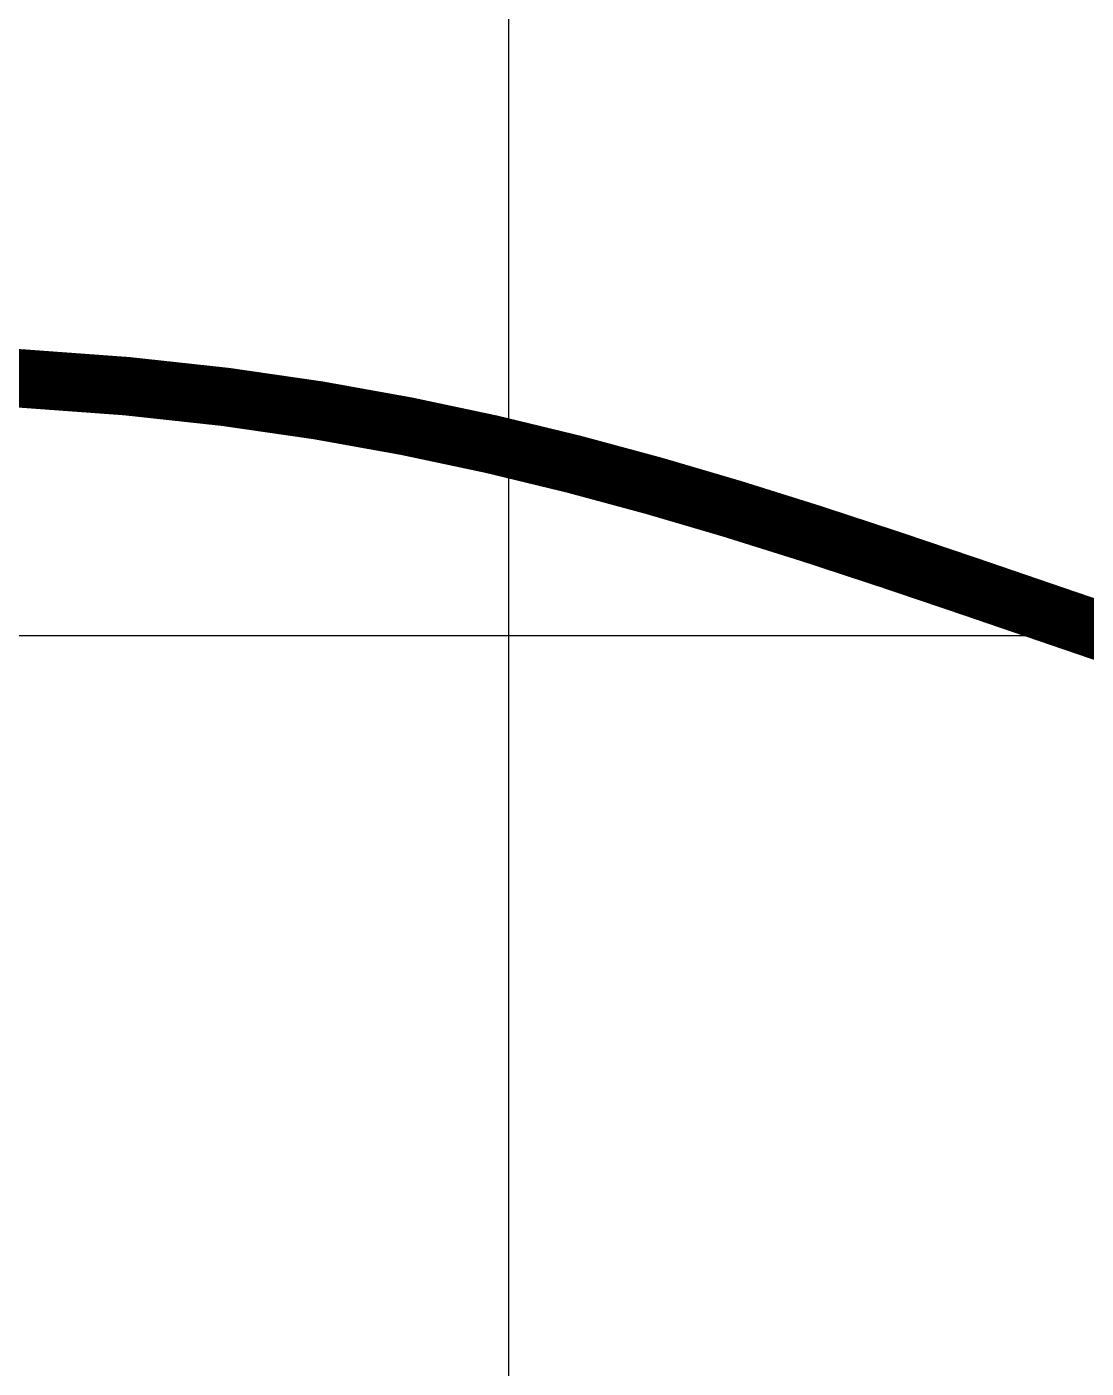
# Model space of a CAD drawing. Header units: millimetres. Extents: x 0 to 6090, y -6000 to 101.
# Drawn here: x 2070 to 2795, y -3501 to -2583 of the extents above; entities that cross this region are included whole.
import ezdxf

# ---------------------------------------------------------------- set-up
doc = ezdxf.new("R2010")
doc.units = ezdxf.units.MM
doc.layers.add('high_way', color=7, linetype='Continuous', lineweight=40)

# ---------------------------------------------------------------- blocks, each defined once
blk = doc.blocks.new('*U1')
at = {"layer": 'Defpoints'}
blk.add_line((0, 3000), (0, -3000), dxfattribs=at)
blk = doc.blocks.new('*U2')
at = {"layer": 'Defpoints', "color": 0, "linetype": 'ByBlock', "lineweight": -2, "transparency": 16777216}
for p in [(2400, 20), (2400, 10), (2400, 0)]:
    blk.add_blockref('*U1', p, dxfattribs=at)
blk = doc.blocks.new('*U3')
at = {"layer": 'Defpoints'}
blk.add_line((-3000, 0), (3000, 0), dxfattribs=at)
blk = doc.blocks.new('*U4')
at = {"layer": 'Defpoints', "color": 0, "linetype": 'ByBlock', "lineweight": -2, "transparency": 16777216}
for p in [(0, 3000), (10, 3000), (20, 3000), (30, 3000), (40, 3000), (50, 3000), (60, 3000), (70, 3000), (80, 3000), (90, 3000)]:
    blk.add_blockref('*U3', p, dxfattribs=at)

msp = doc.modelspace()

# ---------------------------------------------------------------- linework, layer by layer
at = {"layer": 'high_way', "const_width": 40}
msp.add_lwpolyline([(1854.585, -2821.396), (1901.474, -2820.381), (1987.307, -2821.004), (2066.144, -2824.076), (2138.931, -2829.396), (2206.615, -2836.762), (2270.145, -2845.972), (2330.467, -2856.823), (2388.451, -2869.127), (2444.656, -2882.752), (2499.566, -2897.578), (2553.661, -2913.487), (2607.423, -2930.359), (2661.335, -2948.075), (2715.879, -2966.517), (2771.536, -2985.565), (2828.598, -3005.067)], dxfattribs=at)

# ---------------------------------------------------------------- block references
at = {"layer": 'Defpoints'}
for name, p in [('*U2', (0, -3000)), ('*U4', (3000, -6000))]:
    msp.add_blockref(name, p, dxfattribs=at)

doc.saveas('drawing.dxf')
